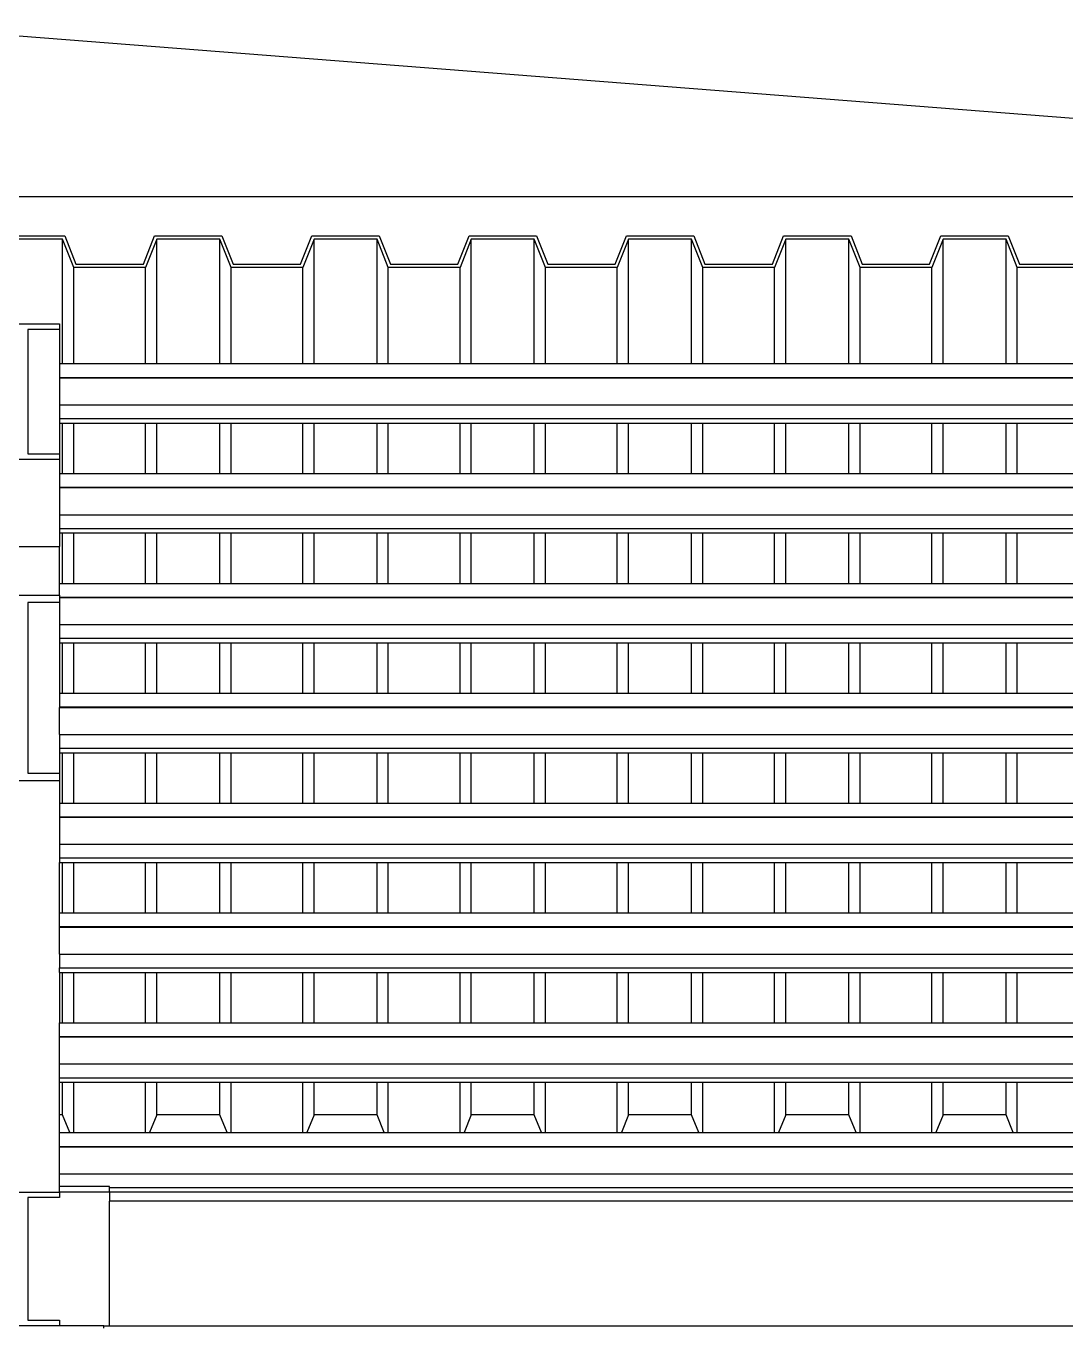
# Model space of a CAD drawing. Extents: x -35.6 to 35.6, y -12.2 to 13.4.
# Drawn here: x -18.735 to -16.867, y 10.831 to 13.167 of the extents above; entities that cross this region are included whole.
import ezdxf

# ---------------------------------------------------------------- set-up
doc = ezdxf.new("R2010")
doc.units = 0
doc.layers.get('0').update_dxf_attribs({"linetype": 'CONTINUOUS'})
doc.layers.add('SECTIONCUTEDGES', color=7, linetype='CONTINUOUS')

msp = doc.modelspace()

# ---------------------------------------------------------------- linework, layer by layer
for p, q in [((-15.0571, 12.8609), (-18.9796, 13.1669)), ((-18.6695, 12.5607), (-18.6695, 12.7841)), ((-18.5003, 12.5607), (-18.5003, 12.7841)), ((-18.3871, 12.5607), (-18.3871, 12.7841)), ((-18.2179, 12.5607), (-18.2179, 12.7841)), ((-18.1047, 12.5607), (-18.1047, 12.7841)), ((-17.9355, 12.5607), (-17.9355, 12.7841)), ((-17.8223, 12.5607), (-17.8223, 12.7841)), ((-17.6531, 12.5607), (-17.6531, 12.7841)), ((-17.5399, 12.5607), (-17.5399, 12.7841)), ((-17.3707, 12.5607), (-17.3707, 12.7841)), ((-17.2575, 12.5607), (-17.2575, 12.7841)), ((-17.0883, 12.5607), (-17.0883, 12.7841)), ((-16.975, 12.5607), (-16.975, 12.7841)), ((-18.6494, 12.5607), (-18.6494, 12.7334)), ((-18.5205, 12.5607), (-18.5205, 12.7334)), ((-18.3669, 12.5607), (-18.3669, 12.7334)), ((-18.2381, 12.5607), (-18.2381, 12.7334)), ((-18.0845, 12.5607), (-18.0845, 12.7334)), ((-17.9557, 12.5607), (-17.9557, 12.7334)), ((-17.8021, 12.5607), (-17.8021, 12.7334)), ((-17.6733, 12.5607), (-17.6733, 12.7334)), ((-17.5197, 12.5607), (-17.5197, 12.7334)), ((-17.3908, 12.5607), (-17.3908, 12.7334)), ((-17.2373, 12.5607), (-17.2373, 12.7334)), ((-17.1084, 12.5607), (-17.1084, 12.7334)), ((-16.9549, 12.5607), (-16.9549, 12.7334)), ((-18.6752, 12.6221), (-18.6752, 12.5607)), ((-18.6752, 12.5607), (-18.6695, 12.5607)), ((-18.6752, 12.5607), (-18.6752, 12.536)), ((-18.6695, 12.5607), (-18.6494, 12.5607)), ((-18.6494, 12.5607), (-18.5205, 12.5607)), ((-18.5205, 12.5607), (-18.5003, 12.5607)), ((-18.5003, 12.5607), (-18.3871, 12.5607)), ((-18.3871, 12.5607), (-18.3669, 12.5607)), ((-18.3669, 12.5607), (-18.2381, 12.5607)), ((-18.2381, 12.5607), (-18.2179, 12.5607)), ((-18.2179, 12.5607), (-18.1047, 12.5607)), ((-18.1047, 12.5607), (-18.0845, 12.5607)), ((-18.0845, 12.5607), (-17.9557, 12.5607)), ((-17.9557, 12.5607), (-17.9355, 12.5607)), ((-17.9355, 12.5607), (-17.8223, 12.5607)), ((-17.8223, 12.5607), (-17.8021, 12.5607)), ((-17.8021, 12.5607), (-17.6733, 12.5607)), ((-17.6733, 12.5607), (-17.6531, 12.5607)), ((-17.6531, 12.5607), (-17.5399, 12.5607)), ((-17.5399, 12.5607), (-17.5197, 12.5607)), ((-17.5197, 12.5607), (-17.3908, 12.5607)), ((-17.3908, 12.5607), (-17.3707, 12.5607)), ((-17.3707, 12.5607), (-17.2575, 12.5607)), ((-17.2575, 12.5607), (-17.2373, 12.5607)), ((-17.2373, 12.5607), (-17.1084, 12.5607)), ((-17.1084, 12.5607), (-17.0883, 12.5607)), ((-17.0883, 12.5607), (-16.975, 12.5607)), ((-16.975, 12.5607), (-16.9549, 12.5607)), ((-16.9549, 12.5607), (-16.826, 12.5607)), ((-18.6752, 12.536), (-15.0452, 12.536)), ((-18.6752, 12.536), (-18.6752, 12.5352)), ((-18.6752, 12.5352), (-15.0452, 12.5352)), ((-18.6752, 12.5352), (-18.6752, 12.4867)), ((-18.6752, 12.4867), (-15.0452, 12.4867)), ((-18.6752, 12.4867), (-18.6752, 12.4621)), ((-18.6752, 12.4621), (-15.0452, 12.4621)), ((-18.6752, 12.4621), (-18.6752, 12.4538)), ((-18.6752, 12.4538), (-18.6695, 12.4538)), ((-18.6752, 12.4538), (-18.6752, 12.3987)), ((-18.6695, 12.3634), (-18.6695, 12.4538)), ((-18.6695, 12.4538), (-18.6494, 12.4538)), ((-18.6494, 12.3634), (-18.6494, 12.4538)), ((-18.6494, 12.4538), (-18.5205, 12.4538)), ((-18.5205, 12.3634), (-18.5205, 12.4538)), ((-18.5205, 12.4538), (-18.5003, 12.4538)), ((-18.5003, 12.3634), (-18.5003, 12.4538)), ((-18.5003, 12.4538), (-18.3871, 12.4538)), ((-18.3871, 12.3634), (-18.3871, 12.4538)), ((-18.3871, 12.4538), (-18.3669, 12.4538)), ((-18.3669, 12.3634), (-18.3669, 12.4538)), ((-18.3669, 12.4538), (-18.2381, 12.4538)), ((-18.2381, 12.3634), (-18.2381, 12.4538)), ((-18.2381, 12.4538), (-18.2179, 12.4538)), ((-18.2179, 12.3634), (-18.2179, 12.4538)), ((-18.2179, 12.4538), (-18.1047, 12.4538)), ((-18.1047, 12.3634), (-18.1047, 12.4538)), ((-18.1047, 12.4538), (-18.0845, 12.4538)), ((-18.0845, 12.3634), (-18.0845, 12.4538)), ((-18.0845, 12.4538), (-17.9557, 12.4538)), ((-17.9557, 12.3634), (-17.9557, 12.4538)), ((-17.9557, 12.4538), (-17.9355, 12.4538)), ((-17.9355, 12.3634), (-17.9355, 12.4538)), ((-17.9355, 12.4538), (-17.8223, 12.4538)), ((-17.8223, 12.3634), (-17.8223, 12.4538)), ((-17.8223, 12.4538), (-17.8021, 12.4538)), ((-17.8021, 12.3634), (-17.8021, 12.4538)), ((-17.8021, 12.4538), (-17.6733, 12.4538)), ((-17.6733, 12.3634), (-17.6733, 12.4538)), ((-17.6733, 12.4538), (-17.6531, 12.4538)), ((-17.6531, 12.3634), (-17.6531, 12.4538)), ((-17.6531, 12.4538), (-17.5399, 12.4538)), ((-17.5399, 12.3634), (-17.5399, 12.4538)), ((-17.5399, 12.4538), (-17.5197, 12.4538)), ((-17.5197, 12.3634), (-17.5197, 12.4538)), ((-17.5197, 12.4538), (-17.3908, 12.4538)), ((-17.3908, 12.3634), (-17.3908, 12.4538)), ((-17.3908, 12.4538), (-17.3707, 12.4538)), ((-17.3707, 12.3634), (-17.3707, 12.4538)), ((-17.3707, 12.4538), (-17.2575, 12.4538)), ((-17.2575, 12.3634), (-17.2575, 12.4538)), ((-17.2575, 12.4538), (-17.2373, 12.4538)), ((-17.2373, 12.3634), (-17.2373, 12.4538)), ((-17.2373, 12.4538), (-17.1084, 12.4538)), ((-17.1084, 12.3634), (-17.1084, 12.4538)), ((-17.1084, 12.4538), (-17.0883, 12.4538)), ((-17.0883, 12.3634), (-17.0883, 12.4538)), ((-17.0883, 12.4538), (-16.975, 12.4538)), ((-16.975, 12.3634), (-16.975, 12.4538)), ((-16.975, 12.4538), (-16.9549, 12.4538)), ((-16.9549, 12.3634), (-16.9549, 12.4538)), ((-16.9549, 12.4538), (-16.826, 12.4538)), ((-18.6752, 12.3887), (-18.6752, 12.3634)), ((-18.6752, 12.3634), (-18.6695, 12.3634)), ((-18.6752, 12.3634), (-18.6752, 12.3388)), ((-18.6695, 12.3634), (-18.6494, 12.3634)), ((-18.6494, 12.3634), (-18.5205, 12.3634)), ((-18.5205, 12.3634), (-18.5003, 12.3634)), ((-18.5003, 12.3634), (-18.3871, 12.3634)), ((-18.3871, 12.3634), (-18.3669, 12.3634)), ((-18.3669, 12.3634), (-18.2381, 12.3634)), ((-18.2381, 12.3634), (-18.2179, 12.3634)), ((-18.2179, 12.3634), (-18.1047, 12.3634)), ((-18.1047, 12.3634), (-18.0845, 12.3634)), ((-18.0845, 12.3634), (-17.9557, 12.3634)), ((-17.9557, 12.3634), (-17.9355, 12.3634)), ((-17.9355, 12.3634), (-17.8223, 12.3634)), ((-17.8223, 12.3634), (-17.8021, 12.3634)), ((-17.8021, 12.3634), (-17.6733, 12.3634)), ((-17.6733, 12.3634), (-17.6531, 12.3634)), ((-17.6531, 12.3634), (-17.5399, 12.3634)), ((-17.5399, 12.3634), (-17.5197, 12.3634)), ((-17.5197, 12.3634), (-17.3908, 12.3634)), ((-17.3908, 12.3634), (-17.3707, 12.3634)), ((-17.3707, 12.3634), (-17.2575, 12.3634)), ((-17.2575, 12.3634), (-17.2373, 12.3634)), ((-17.2373, 12.3634), (-17.1084, 12.3634)), ((-17.1084, 12.3634), (-17.0883, 12.3634)), ((-17.0883, 12.3634), (-16.975, 12.3634)), ((-16.975, 12.3634), (-16.9549, 12.3634)), ((-16.9549, 12.3634), (-16.826, 12.3634)), ((-18.6752, 12.3388), (-15.0452, 12.3388)), ((-18.6752, 12.3388), (-18.6752, 12.3379)), ((-18.6752, 12.3379), (-15.0452, 12.3379)), ((-18.6752, 12.3379), (-18.6752, 12.2894)), ((-18.6752, 12.2894), (-15.0452, 12.2894)), ((-18.6752, 12.2894), (-18.6752, 12.2648)), ((-18.6752, 12.2648), (-15.0452, 12.2648)), ((-18.6752, 12.2648), (-18.6752, 12.2566)), ((-18.6752, 12.2566), (-18.6695, 12.2566)), ((-18.6752, 12.2566), (-18.6752, 12.2324)), ((-18.6695, 12.1661), (-18.6695, 12.2566)), ((-18.6695, 12.2566), (-18.6494, 12.2566)), ((-18.6494, 12.1661), (-18.6494, 12.2566)), ((-18.6494, 12.2566), (-18.5205, 12.2566)), ((-18.5205, 12.1661), (-18.5205, 12.2566)), ((-18.5205, 12.2566), (-18.5003, 12.2566)), ((-18.5003, 12.1661), (-18.5003, 12.2566)), ((-18.5003, 12.2566), (-18.3871, 12.2566)), ((-18.3871, 12.1661), (-18.3871, 12.2566)), ((-18.3871, 12.2566), (-18.3669, 12.2566)), ((-18.3669, 12.1661), (-18.3669, 12.2566)), ((-18.3669, 12.2566), (-18.2381, 12.2566)), ((-18.2381, 12.1661), (-18.2381, 12.2566)), ((-18.2381, 12.2566), (-18.2179, 12.2566)), ((-18.2179, 12.1661), (-18.2179, 12.2566)), ((-18.2179, 12.2566), (-18.1047, 12.2566)), ((-18.1047, 12.1661), (-18.1047, 12.2566)), ((-18.1047, 12.2566), (-18.0845, 12.2566)), ((-18.0845, 12.1661), (-18.0845, 12.2566)), ((-18.0845, 12.2566), (-17.9557, 12.2566)), ((-17.9557, 12.1661), (-17.9557, 12.2566)), ((-17.9557, 12.2566), (-17.9355, 12.2566)), ((-17.9355, 12.1661), (-17.9355, 12.2566)), ((-17.9355, 12.2566), (-17.8223, 12.2566)), ((-17.8223, 12.1661), (-17.8223, 12.2566)), ((-17.8223, 12.2566), (-17.8021, 12.2566)), ((-17.8021, 12.1661), (-17.8021, 12.2566)), ((-17.8021, 12.2566), (-17.6733, 12.2566)), ((-17.6733, 12.1661), (-17.6733, 12.2566)), ((-17.6733, 12.2566), (-17.6531, 12.2566)), ((-17.6531, 12.1661), (-17.6531, 12.2566)), ((-17.6531, 12.2566), (-17.5399, 12.2566)), ((-17.5399, 12.1661), (-17.5399, 12.2566)), ((-17.5399, 12.2566), (-17.5197, 12.2566)), ((-17.5197, 12.1661), (-17.5197, 12.2566)), ((-17.5197, 12.2566), (-17.3908, 12.2566)), ((-17.3908, 12.1661), (-17.3908, 12.2566)), ((-17.3908, 12.2566), (-17.3707, 12.2566)), ((-17.3707, 12.1661), (-17.3707, 12.2566)), ((-17.3707, 12.2566), (-17.2575, 12.2566)), ((-17.2575, 12.1661), (-17.2575, 12.2566)), ((-17.2575, 12.2566), (-17.2373, 12.2566)), ((-17.2373, 12.1661), (-17.2373, 12.2566)), ((-17.2373, 12.2566), (-17.1084, 12.2566)), ((-17.1084, 12.1661), (-17.1084, 12.2566)), ((-17.1084, 12.2566), (-17.0883, 12.2566)), ((-17.0883, 12.1661), (-17.0883, 12.2566)), ((-17.0883, 12.2566), (-16.975, 12.2566)), ((-16.975, 12.1661), (-16.975, 12.2566)), ((-16.975, 12.2566), (-16.9549, 12.2566)), ((-16.9549, 12.1661), (-16.9549, 12.2566)), ((-16.9549, 12.2566), (-16.826, 12.2566)), ((-18.7952, 12.2324), (-18.6752, 12.2324)), ((-18.6752, 12.1661), (-18.6752, 12.2324)), ((-18.6752, 12.1661), (-18.6695, 12.1661)), ((-18.6752, 12.145), (-18.6752, 12.1661)), ((-18.6695, 12.1661), (-18.6494, 12.1661)), ((-18.6494, 12.1661), (-18.5205, 12.1661)), ((-18.5205, 12.1661), (-18.5003, 12.1661)), ((-18.5003, 12.1661), (-18.3871, 12.1661)), ((-18.3871, 12.1661), (-18.3669, 12.1661)), ((-18.3669, 12.1661), (-18.2381, 12.1661)), ((-18.2381, 12.1661), (-18.2179, 12.1661)), ((-18.2179, 12.1661), (-18.1047, 12.1661)), ((-18.1047, 12.1661), (-18.0845, 12.1661)), ((-18.0845, 12.1661), (-17.9557, 12.1661)), ((-17.9557, 12.1661), (-17.9355, 12.1661)), ((-17.9355, 12.1661), (-17.8223, 12.1661)), ((-17.8223, 12.1661), (-17.8021, 12.1661)), ((-17.8021, 12.1661), (-17.6733, 12.1661)), ((-17.6733, 12.1661), (-17.6531, 12.1661)), ((-17.6531, 12.1661), (-17.5399, 12.1661)), ((-17.5399, 12.1661), (-17.5197, 12.1661)), ((-17.5197, 12.1661), (-17.3908, 12.1661)), ((-17.3908, 12.1661), (-17.3707, 12.1661)), ((-17.3707, 12.1661), (-17.2575, 12.1661)), ((-17.2575, 12.1661), (-17.2373, 12.1661)), ((-17.2373, 12.1661), (-17.1084, 12.1661)), ((-17.1084, 12.1661), (-17.0883, 12.1661)), ((-17.0883, 12.1661), (-16.975, 12.1661)), ((-16.975, 12.1661), (-16.9549, 12.1661)), ((-16.9549, 12.1661), (-16.826, 12.1661)), ((-18.6752, 12.1415), (-15.0452, 12.1415)), ((-18.6752, 12.1407), (-15.0452, 12.1407)), ((-18.6752, 12.1314), (-18.6752, 12.0922)), ((-18.6752, 12.0922), (-15.0452, 12.0922)), ((-18.6752, 12.0922), (-18.6752, 12.0675)), ((-18.6752, 12.0675), (-15.0452, 12.0675)), ((-18.6752, 12.0675), (-18.6752, 12.0593)), ((-18.6752, 12.0593), (-18.6695, 12.0593)), ((-18.6752, 12.0593), (-18.6752, 11.9689)), ((-18.6695, 11.9689), (-18.6695, 12.0593)), ((-18.6695, 12.0593), (-18.6494, 12.0593)), ((-18.6494, 11.9689), (-18.6494, 12.0593)), ((-18.6494, 12.0593), (-18.5205, 12.0593)), ((-18.5205, 11.9689), (-18.5205, 12.0593)), ((-18.5205, 12.0593), (-18.5003, 12.0593)), ((-18.5003, 11.9689), (-18.5003, 12.0593)), ((-18.5003, 12.0593), (-18.3871, 12.0593)), ((-18.3871, 11.9689), (-18.3871, 12.0593)), ((-18.3871, 12.0593), (-18.3669, 12.0593)), ((-18.3669, 11.9689), (-18.3669, 12.0593)), ((-18.3669, 12.0593), (-18.2381, 12.0593)), ((-18.2381, 11.9689), (-18.2381, 12.0593)), ((-18.2381, 12.0593), (-18.2179, 12.0593)), ((-18.2179, 11.9689), (-18.2179, 12.0593)), ((-18.2179, 12.0593), (-18.1047, 12.0593)), ((-18.1047, 11.9689), (-18.1047, 12.0593)), ((-18.1047, 12.0593), (-18.0845, 12.0593)), ((-18.0845, 11.9689), (-18.0845, 12.0593)), ((-18.0845, 12.0593), (-17.9557, 12.0593)), ((-17.9557, 11.9689), (-17.9557, 12.0593)), ((-17.9557, 12.0593), (-17.9355, 12.0593)), ((-17.9355, 11.9689), (-17.9355, 12.0593)), ((-17.9355, 12.0593), (-17.8223, 12.0593)), ((-17.8223, 11.9689), (-17.8223, 12.0593)), ((-17.8223, 12.0593), (-17.8021, 12.0593)), ((-17.8021, 11.9689), (-17.8021, 12.0593)), ((-17.8021, 12.0593), (-17.6733, 12.0593)), ((-17.6733, 11.9689), (-17.6733, 12.0593)), ((-17.6733, 12.0593), (-17.6531, 12.0593)), ((-17.6531, 11.9689), (-17.6531, 12.0593)), ((-17.6531, 12.0593), (-17.5399, 12.0593)), ((-17.5399, 11.9689), (-17.5399, 12.0593)), ((-17.5399, 12.0593), (-17.5197, 12.0593)), ((-17.5197, 11.9689), (-17.5197, 12.0593)), ((-17.5197, 12.0593), (-17.3908, 12.0593)), ((-17.3908, 11.9689), (-17.3908, 12.0593)), ((-17.3908, 12.0593), (-17.3707, 12.0593)), ((-17.3707, 11.9689), (-17.3707, 12.0593)), ((-17.3707, 12.0593), (-17.2575, 12.0593)), ((-17.2575, 11.9689), (-17.2575, 12.0593)), ((-17.2575, 12.0593), (-17.2373, 12.0593)), ((-17.2373, 11.9689), (-17.2373, 12.0593)), ((-17.2373, 12.0593), (-17.1084, 12.0593)), ((-17.1084, 11.9689), (-17.1084, 12.0593)), ((-17.1084, 12.0593), (-17.0883, 12.0593)), ((-17.0883, 11.9689), (-17.0883, 12.0593)), ((-17.0883, 12.0593), (-16.975, 12.0593)), ((-16.975, 11.9689), (-16.975, 12.0593)), ((-16.975, 12.0593), (-16.9549, 12.0593)), ((-16.9549, 11.9689), (-16.9549, 12.0593)), ((-16.9549, 12.0593), (-16.826, 12.0593)), ((-18.6752, 11.9689), (-18.6695, 11.9689)), ((-18.6752, 11.9689), (-18.6752, 11.9442)), ((-18.6695, 11.9689), (-18.6494, 11.9689)), ((-18.6494, 11.9689), (-18.5205, 11.9689)), ((-18.5205, 11.9689), (-18.5003, 11.9689)), ((-18.5003, 11.9689), (-18.3871, 11.9689)), ((-18.3871, 11.9689), (-18.3669, 11.9689)), ((-18.3669, 11.9689), (-18.2381, 11.9689)), ((-18.2381, 11.9689), (-18.2179, 11.9689)), ((-18.2179, 11.9689), (-18.1047, 11.9689)), ((-18.1047, 11.9689), (-18.0845, 11.9689)), ((-18.0845, 11.9689), (-17.9557, 11.9689)), ((-17.9557, 11.9689), (-17.9355, 11.9689)), ((-17.9355, 11.9689), (-17.8223, 11.9689)), ((-17.8223, 11.9689), (-17.8021, 11.9689)), ((-17.8021, 11.9689), (-17.6733, 11.9689)), ((-17.6733, 11.9689), (-17.6531, 11.9689)), ((-17.6531, 11.9689), (-17.5399, 11.9689)), ((-17.5399, 11.9689), (-17.5197, 11.9689)), ((-17.5197, 11.9689), (-17.3908, 11.9689)), ((-17.3908, 11.9689), (-17.3707, 11.9689)), ((-17.3707, 11.9689), (-17.2575, 11.9689)), ((-17.2575, 11.9689), (-17.2373, 11.9689)), ((-17.2373, 11.9689), (-17.1084, 11.9689)), ((-17.1084, 11.9689), (-17.0883, 11.9689)), ((-17.0883, 11.9689), (-16.975, 11.9689)), ((-16.975, 11.9689), (-16.9549, 11.9689)), ((-16.9549, 11.9689), (-16.826, 11.9689)), ((-18.6752, 11.9442), (-15.0452, 11.9442)), ((-18.6752, 11.9442), (-18.6752, 11.9434)), ((-18.6752, 11.9434), (-15.0452, 11.9434)), ((-18.6752, 11.8949), (-18.6752, 11.9434)), ((-18.6752, 11.8949), (-15.0452, 11.8949)), ((-18.6752, 11.8949), (-18.6752, 11.8702)), ((-18.6752, 11.8702), (-15.0452, 11.8702)), ((-18.6752, 11.8702), (-18.6752, 11.862)), ((-18.6752, 11.862), (-18.6752, 11.8251)), ((-18.6752, 11.862), (-18.6695, 11.862)), ((-18.6695, 11.7716), (-18.6695, 11.862)), ((-18.6695, 11.862), (-18.6494, 11.862)), ((-18.6494, 11.7716), (-18.6494, 11.862)), ((-18.6494, 11.862), (-18.5205, 11.862)), ((-18.5205, 11.7716), (-18.5205, 11.862)), ((-18.5205, 11.862), (-18.5003, 11.862)), ((-18.5003, 11.7716), (-18.5003, 11.862)), ((-18.5003, 11.862), (-18.3871, 11.862)), ((-18.3871, 11.7716), (-18.3871, 11.862)), ((-18.3871, 11.862), (-18.3669, 11.862)), ((-18.3669, 11.7716), (-18.3669, 11.862)), ((-18.3669, 11.862), (-18.2381, 11.862)), ((-18.2381, 11.7716), (-18.2381, 11.862)), ((-18.2381, 11.862), (-18.2179, 11.862)), ((-18.2179, 11.7716), (-18.2179, 11.862)), ((-18.2179, 11.862), (-18.1047, 11.862)), ((-18.1047, 11.7716), (-18.1047, 11.862)), ((-18.1047, 11.862), (-18.0845, 11.862)), ((-18.0845, 11.7716), (-18.0845, 11.862)), ((-18.0845, 11.862), (-17.9557, 11.862)), ((-17.9557, 11.7716), (-17.9557, 11.862)), ((-17.9557, 11.862), (-17.9355, 11.862)), ((-17.9355, 11.7716), (-17.9355, 11.862)), ((-17.9355, 11.862), (-17.8223, 11.862)), ((-17.8223, 11.7716), (-17.8223, 11.862)), ((-17.8223, 11.862), (-17.8021, 11.862)), ((-17.8021, 11.7716), (-17.8021, 11.862)), ((-17.8021, 11.862), (-17.6733, 11.862)), ((-17.6733, 11.7716), (-17.6733, 11.862)), ((-17.6733, 11.862), (-17.6531, 11.862)), ((-17.6531, 11.7716), (-17.6531, 11.862)), ((-17.6531, 11.862), (-17.5399, 11.862)), ((-17.5399, 11.7716), (-17.5399, 11.862)), ((-17.5399, 11.862), (-17.5197, 11.862)), ((-17.5197, 11.7716), (-17.5197, 11.862)), ((-17.5197, 11.862), (-17.3908, 11.862)), ((-17.3908, 11.7716), (-17.3908, 11.862)), ((-17.3908, 11.862), (-17.3707, 11.862)), ((-17.3707, 11.7716), (-17.3707, 11.862)), ((-17.3707, 11.862), (-17.2575, 11.862)), ((-17.2575, 11.7716), (-17.2575, 11.862)), ((-17.2575, 11.862), (-17.2373, 11.862)), ((-17.2373, 11.7716), (-17.2373, 11.862)), ((-17.2373, 11.862), (-17.1084, 11.862)), ((-17.1084, 11.7716), (-17.1084, 11.862)), ((-17.1084, 11.862), (-17.0883, 11.862)), ((-17.0883, 11.7716), (-17.0883, 11.862)), ((-17.0883, 11.862), (-16.975, 11.862)), ((-16.975, 11.7716), (-16.975, 11.862)), ((-16.975, 11.862), (-16.9549, 11.862)), ((-16.9549, 11.7716), (-16.9549, 11.862)), ((-16.9549, 11.862), (-16.826, 11.862)), ((-18.6752, 11.8115), (-18.6752, 11.7716)), ((-18.6752, 11.7716), (-18.6695, 11.7716)), ((-18.6752, 11.7716), (-18.6752, 11.7469)), ((-18.6695, 11.7716), (-18.6494, 11.7716)), ((-18.6494, 11.7716), (-18.5205, 11.7716)), ((-18.5205, 11.7716), (-18.5003, 11.7716)), ((-18.5003, 11.7716), (-18.3871, 11.7716)), ((-18.3871, 11.7716), (-18.3669, 11.7716)), ((-18.3669, 11.7716), (-18.2381, 11.7716)), ((-18.2381, 11.7716), (-18.2179, 11.7716)), ((-18.2179, 11.7716), (-18.1047, 11.7716)), ((-18.1047, 11.7716), (-18.0845, 11.7716)), ((-18.0845, 11.7716), (-17.9557, 11.7716)), ((-17.9557, 11.7716), (-17.9355, 11.7716)), ((-17.9355, 11.7716), (-17.8223, 11.7716)), ((-17.8223, 11.7716), (-17.8021, 11.7716)), ((-17.8021, 11.7716), (-17.6733, 11.7716)), ((-17.6733, 11.7716), (-17.6531, 11.7716)), ((-17.6531, 11.7716), (-17.5399, 11.7716)), ((-17.5399, 11.7716), (-17.5197, 11.7716)), ((-17.5197, 11.7716), (-17.3908, 11.7716)), ((-17.3908, 11.7716), (-17.3707, 11.7716)), ((-17.3707, 11.7716), (-17.2575, 11.7716)), ((-17.2575, 11.7716), (-17.2373, 11.7716)), ((-17.2373, 11.7716), (-17.1084, 11.7716)), ((-17.1084, 11.7716), (-17.0883, 11.7716)), ((-17.0883, 11.7716), (-16.975, 11.7716)), ((-16.975, 11.7716), (-16.9549, 11.7716)), ((-16.9549, 11.7716), (-16.826, 11.7716)), ((-18.6752, 11.7469), (-15.0452, 11.7469)), ((-18.6752, 11.7469), (-18.6752, 11.7461)), ((-18.6752, 11.7461), (-15.0452, 11.7461)), ((-18.6752, 11.7461), (-18.6752, 11.6976)), ((-18.6752, 11.6976), (-15.0452, 11.6976)), ((-18.6752, 11.6976), (-18.6752, 11.6729)), ((-18.6752, 11.6729), (-15.0452, 11.6729)), ((-18.6752, 11.6729), (-18.6752, 11.6647)), ((-18.6752, 11.6647), (-18.6695, 11.6647)), ((-18.6752, 11.5743), (-18.6752, 11.6647)), ((-18.6695, 11.5743), (-18.6695, 11.6647)), ((-18.6695, 11.6647), (-18.6494, 11.6647)), ((-18.6494, 11.5743), (-18.6494, 11.6647)), ((-18.6494, 11.6647), (-18.5205, 11.6647)), ((-18.5205, 11.5743), (-18.5205, 11.6647)), ((-18.5205, 11.6647), (-18.5003, 11.6647)), ((-18.5003, 11.5743), (-18.5003, 11.6647)), ((-18.5003, 11.6647), (-18.3871, 11.6647)), ((-18.3871, 11.5743), (-18.3871, 11.6647)), ((-18.3871, 11.6647), (-18.3669, 11.6647)), ((-18.3669, 11.5743), (-18.3669, 11.6647)), ((-18.3669, 11.6647), (-18.2381, 11.6647)), ((-18.2381, 11.5743), (-18.2381, 11.6647)), ((-18.2381, 11.6647), (-18.2179, 11.6647)), ((-18.2179, 11.5743), (-18.2179, 11.6647)), ((-18.2179, 11.6647), (-18.1047, 11.6647)), ((-18.1047, 11.5743), (-18.1047, 11.6647)), ((-18.1047, 11.6647), (-18.0845, 11.6647)), ((-18.0845, 11.5743), (-18.0845, 11.6647)), ((-18.0845, 11.6647), (-17.9557, 11.6647)), ((-17.9557, 11.5743), (-17.9557, 11.6647)), ((-17.9557, 11.6647), (-17.9355, 11.6647)), ((-17.9355, 11.5743), (-17.9355, 11.6647)), ((-17.9355, 11.6647), (-17.8223, 11.6647)), ((-17.8223, 11.5743), (-17.8223, 11.6647)), ((-17.8223, 11.6647), (-17.8021, 11.6647)), ((-17.8021, 11.5743), (-17.8021, 11.6647)), ((-17.8021, 11.6647), (-17.6733, 11.6647)), ((-17.6733, 11.5743), (-17.6733, 11.6647)), ((-17.6733, 11.6647), (-17.6531, 11.6647)), ((-17.6531, 11.5743), (-17.6531, 11.6647)), ((-17.6531, 11.6647), (-17.5399, 11.6647)), ((-17.5399, 11.5743), (-17.5399, 11.6647)), ((-17.5399, 11.6647), (-17.5197, 11.6647)), ((-17.5197, 11.5743), (-17.5197, 11.6647)), ((-17.5197, 11.6647), (-17.3908, 11.6647)), ((-17.3908, 11.5743), (-17.3908, 11.6647)), ((-17.3908, 11.6647), (-17.3707, 11.6647)), ((-17.3707, 11.5743), (-17.3707, 11.6647)), ((-17.3707, 11.6647), (-17.2575, 11.6647)), ((-17.2575, 11.5743), (-17.2575, 11.6647)), ((-17.2575, 11.6647), (-17.2373, 11.6647)), ((-17.2373, 11.5743), (-17.2373, 11.6647)), ((-17.2373, 11.6647), (-17.1084, 11.6647)), ((-17.1084, 11.5743), (-17.1084, 11.6647)), ((-17.1084, 11.6647), (-17.0883, 11.6647)), ((-17.0883, 11.5743), (-17.0883, 11.6647)), ((-17.0883, 11.6647), (-16.975, 11.6647)), ((-16.975, 11.5743), (-16.975, 11.6647)), ((-16.975, 11.6647), (-16.9549, 11.6647)), ((-16.9549, 11.5743), (-16.9549, 11.6647)), ((-16.9549, 11.6647), (-16.826, 11.6647)), ((-18.6752, 11.5743), (-18.6695, 11.5743)), ((-18.6752, 11.5496), (-18.6752, 11.5743)), ((-18.6695, 11.5743), (-18.6494, 11.5743)), ((-18.6494, 11.5743), (-18.5205, 11.5743)), ((-18.5205, 11.5743), (-18.5003, 11.5743)), ((-18.5003, 11.5743), (-18.3871, 11.5743)), ((-18.3871, 11.5743), (-18.3669, 11.5743)), ((-18.3669, 11.5743), (-18.2381, 11.5743)), ((-18.2381, 11.5743), (-18.2179, 11.5743)), ((-18.2179, 11.5743), (-18.1047, 11.5743)), ((-18.1047, 11.5743), (-18.0845, 11.5743)), ((-18.0845, 11.5743), (-17.9557, 11.5743)), ((-17.9557, 11.5743), (-17.9355, 11.5743)), ((-17.9355, 11.5743), (-17.8223, 11.5743)), ((-17.8223, 11.5743), (-17.8021, 11.5743)), ((-17.8021, 11.5743), (-17.6733, 11.5743)), ((-17.6733, 11.5743), (-17.6531, 11.5743)), ((-17.6531, 11.5743), (-17.5399, 11.5743)), ((-17.5399, 11.5743), (-17.5197, 11.5743)), ((-17.5197, 11.5743), (-17.3908, 11.5743)), ((-17.3908, 11.5743), (-17.3707, 11.5743)), ((-17.3707, 11.5743), (-17.2575, 11.5743)), ((-17.2575, 11.5743), (-17.2373, 11.5743)), ((-17.2373, 11.5743), (-17.1084, 11.5743)), ((-17.1084, 11.5743), (-17.0883, 11.5743)), ((-17.0883, 11.5743), (-16.975, 11.5743)), ((-16.975, 11.5743), (-16.9549, 11.5743)), ((-16.9549, 11.5743), (-16.826, 11.5743)), ((-18.6752, 11.5496), (-15.0452, 11.5496)), ((-18.6752, 11.5488), (-18.6752, 11.5496)), ((-18.6752, 11.5488), (-15.0452, 11.5488)), ((-18.6752, 11.5003), (-18.6752, 11.5488)), ((-18.6752, 11.5003), (-15.0452, 11.5003)), ((-18.6752, 11.5003), (-18.6752, 11.4757)), ((-18.6752, 11.4757), (-15.0452, 11.4757)), ((-18.6752, 11.4674), (-18.6752, 11.4757)), ((-18.6752, 11.4674), (-18.6695, 11.4674)), ((-18.6752, 11.4674), (-18.6752, 11.377)), ((-18.6695, 11.377), (-18.6695, 11.4674)), ((-18.6695, 11.4674), (-18.6494, 11.4674)), ((-18.6494, 11.377), (-18.6494, 11.4674)), ((-18.6494, 11.4674), (-18.5205, 11.4674)), ((-18.5205, 11.377), (-18.5205, 11.4674)), ((-18.5205, 11.4674), (-18.5003, 11.4674)), ((-18.5003, 11.377), (-18.5003, 11.4674)), ((-18.5003, 11.4674), (-18.3871, 11.4674)), ((-18.3871, 11.377), (-18.3871, 11.4674)), ((-18.3871, 11.4674), (-18.3669, 11.4674)), ((-18.3669, 11.377), (-18.3669, 11.4674)), ((-18.3669, 11.4674), (-18.2381, 11.4674)), ((-18.2381, 11.377), (-18.2381, 11.4674)), ((-18.2381, 11.4674), (-18.2179, 11.4674)), ((-18.2179, 11.377), (-18.2179, 11.4674)), ((-18.2179, 11.4674), (-18.1047, 11.4674)), ((-18.1047, 11.377), (-18.1047, 11.4674)), ((-18.1047, 11.4674), (-18.0845, 11.4674)), ((-18.0845, 11.377), (-18.0845, 11.4674)), ((-18.0845, 11.4674), (-17.9557, 11.4674)), ((-17.9557, 11.377), (-17.9557, 11.4674)), ((-17.9557, 11.4674), (-17.9355, 11.4674)), ((-17.9355, 11.377), (-17.9355, 11.4674)), ((-17.9355, 11.4674), (-17.8223, 11.4674)), ((-17.8223, 11.377), (-17.8223, 11.4674)), ((-17.8223, 11.4674), (-17.8021, 11.4674)), ((-17.8021, 11.377), (-17.8021, 11.4674)), ((-17.8021, 11.4674), (-17.6733, 11.4674)), ((-17.6733, 11.377), (-17.6733, 11.4674)), ((-17.6733, 11.4674), (-17.6531, 11.4674)), ((-17.6531, 11.377), (-17.6531, 11.4674)), ((-17.6531, 11.4674), (-17.5399, 11.4674)), ((-17.5399, 11.377), (-17.5399, 11.4674)), ((-17.5399, 11.4674), (-17.5197, 11.4674)), ((-17.5197, 11.377), (-17.5197, 11.4674)), ((-17.5197, 11.4674), (-17.3908, 11.4674)), ((-17.3908, 11.377), (-17.3908, 11.4674)), ((-17.3908, 11.4674), (-17.3707, 11.4674)), ((-17.3707, 11.377), (-17.3707, 11.4674)), ((-17.3707, 11.4674), (-17.2575, 11.4674)), ((-17.2575, 11.377), (-17.2575, 11.4674)), ((-17.2575, 11.4674), (-17.2373, 11.4674)), ((-17.2373, 11.377), (-17.2373, 11.4674)), ((-17.2373, 11.4674), (-17.1084, 11.4674)), ((-17.1084, 11.377), (-17.1084, 11.4674)), ((-17.1084, 11.4674), (-17.0883, 11.4674)), ((-17.0883, 11.377), (-17.0883, 11.4674)), ((-17.0883, 11.4674), (-16.975, 11.4674)), ((-16.975, 11.377), (-16.975, 11.4674)), ((-16.975, 11.4674), (-16.9549, 11.4674)), ((-16.9549, 11.377), (-16.9549, 11.4674)), ((-16.9549, 11.4674), (-16.826, 11.4674)), ((-18.6752, 11.377), (-18.6695, 11.377)), ((-18.6752, 11.3524), (-18.6752, 11.377)), ((-18.6695, 11.377), (-18.6494, 11.377)), ((-18.6494, 11.377), (-18.5205, 11.377)), ((-18.5205, 11.377), (-18.5003, 11.377)), ((-18.5003, 11.377), (-18.3871, 11.377)), ((-18.3871, 11.377), (-18.3669, 11.377)), ((-18.3669, 11.377), (-18.2381, 11.377)), ((-18.2381, 11.377), (-18.2179, 11.377)), ((-18.2179, 11.377), (-18.1047, 11.377)), ((-18.1047, 11.377), (-18.0845, 11.377)), ((-18.0845, 11.377), (-17.9557, 11.377)), ((-17.9557, 11.377), (-17.9355, 11.377)), ((-17.9355, 11.377), (-17.8223, 11.377)), ((-17.8223, 11.377), (-17.8021, 11.377)), ((-17.8021, 11.377), (-17.6733, 11.377)), ((-17.6733, 11.377), (-17.6531, 11.377)), ((-17.6531, 11.377), (-17.5399, 11.377)), ((-17.5399, 11.377), (-17.5197, 11.377)), ((-17.5197, 11.377), (-17.3908, 11.377)), ((-17.3908, 11.377), (-17.3707, 11.377)), ((-17.3707, 11.377), (-17.2575, 11.377)), ((-17.2575, 11.377), (-17.2373, 11.377)), ((-17.2373, 11.377), (-17.1084, 11.377)), ((-17.1084, 11.377), (-17.0883, 11.377)), ((-17.0883, 11.377), (-16.975, 11.377)), ((-16.975, 11.377), (-16.9549, 11.377)), ((-16.9549, 11.377), (-16.826, 11.377)), ((-18.6752, 11.3524), (-15.0452, 11.3524)), ((-18.6752, 11.3515), (-18.6752, 11.3524)), ((-18.6752, 11.3515), (-15.0452, 11.3515)), ((-18.6752, 11.303), (-18.6752, 11.3515)), ((-18.6752, 11.303), (-15.0452, 11.303)), ((-18.6752, 11.2784), (-18.6752, 11.303)), ((-18.6752, 11.2784), (-15.0452, 11.2784)), ((-18.6752, 11.2702), (-18.6752, 11.2784)), ((-18.6752, 11.2702), (-18.6695, 11.2702)), ((-18.6752, 11.2114), (-18.6752, 11.2702)), ((-18.6695, 11.2114), (-18.6695, 11.2702)), ((-18.6695, 11.2702), (-18.6494, 11.2702)), ((-18.6494, 11.1797), (-18.6494, 11.2702)), ((-18.6494, 11.2702), (-18.5205, 11.2702)), ((-18.5205, 11.1797), (-18.5205, 11.2702)), ((-18.5205, 11.2702), (-18.5003, 11.2702)), ((-18.5003, 11.2114), (-18.5003, 11.2702)), ((-18.5003, 11.2702), (-18.3871, 11.2702)), ((-18.3871, 11.2114), (-18.3871, 11.2702)), ((-18.3871, 11.2702), (-18.3669, 11.2702)), ((-18.3669, 11.1797), (-18.3669, 11.2702)), ((-18.3669, 11.2702), (-18.2381, 11.2702)), ((-18.2381, 11.1797), (-18.2381, 11.2702)), ((-18.2381, 11.2702), (-18.2179, 11.2702)), ((-18.2179, 11.2114), (-18.2179, 11.2702)), ((-18.2179, 11.2702), (-18.1047, 11.2702)), ((-18.1047, 11.2114), (-18.1047, 11.2702)), ((-18.1047, 11.2702), (-18.0845, 11.2702)), ((-18.0845, 11.1797), (-18.0845, 11.2702)), ((-18.0845, 11.2702), (-17.9557, 11.2702)), ((-17.9557, 11.1797), (-17.9557, 11.2702)), ((-17.9557, 11.2702), (-17.9355, 11.2702)), ((-17.9355, 11.2114), (-17.9355, 11.2702)), ((-17.9355, 11.2702), (-17.8223, 11.2702)), ((-17.8223, 11.2114), (-17.8223, 11.2702)), ((-17.8223, 11.2702), (-17.8021, 11.2702)), ((-17.8021, 11.1797), (-17.8021, 11.2702)), ((-17.8021, 11.2702), (-17.6733, 11.2702)), ((-17.6733, 11.1797), (-17.6733, 11.2702)), ((-17.6733, 11.2702), (-17.6531, 11.2702)), ((-17.6531, 11.2114), (-17.6531, 11.2702)), ((-17.6531, 11.2702), (-17.5399, 11.2702)), ((-17.5399, 11.2114), (-17.5399, 11.2702)), ((-17.5399, 11.2702), (-17.5197, 11.2702)), ((-17.5197, 11.1797), (-17.5197, 11.2702)), ((-17.5197, 11.2702), (-17.3908, 11.2702)), ((-17.3908, 11.1797), (-17.3908, 11.2702)), ((-17.3908, 11.2702), (-17.3707, 11.2702)), ((-17.3707, 11.2114), (-17.3707, 11.2702)), ((-17.3707, 11.2702), (-17.2575, 11.2702)), ((-17.2575, 11.2114), (-17.2575, 11.2702)), ((-17.2575, 11.2702), (-17.2373, 11.2702)), ((-17.2373, 11.1797), (-17.2373, 11.2702)), ((-17.2373, 11.2702), (-17.1084, 11.2702)), ((-17.1084, 11.1797), (-17.1084, 11.2702)), ((-17.1084, 11.2702), (-17.0883, 11.2702)), ((-17.0883, 11.2114), (-17.0883, 11.2702)), ((-17.0883, 11.2702), (-16.975, 11.2702)), ((-16.975, 11.2114), (-16.975, 11.2702)), ((-16.975, 11.2702), (-16.9549, 11.2702)), ((-16.9549, 11.1797), (-16.9549, 11.2702)), ((-16.9549, 11.2702), (-16.826, 11.2702)), ((-18.6695, 11.2114), (-18.6752, 11.2114)), ((-18.6752, 11.1797), (-18.6752, 11.2114)), ((-18.6566, 11.1797), (-18.6695, 11.2114)), ((-18.5003, 11.2114), (-18.5133, 11.1797)), ((-18.3871, 11.2114), (-18.5003, 11.2114)), ((-18.3742, 11.1797), (-18.3871, 11.2114)), ((-18.2179, 11.2114), (-18.2309, 11.1797)), ((-18.1047, 11.2114), (-18.2179, 11.2114)), ((-18.0918, 11.1797), (-18.1047, 11.2114)), ((-17.9355, 11.2114), (-17.9484, 11.1797)), ((-17.8223, 11.2114), (-17.9355, 11.2114)), ((-17.8093, 11.1797), (-17.8223, 11.2114)), ((-17.6531, 11.2114), (-17.666, 11.1797)), ((-17.5399, 11.2114), (-17.6531, 11.2114)), ((-17.5269, 11.1797), (-17.5399, 11.2114)), ((-17.3707, 11.2114), (-17.3836, 11.1797)), ((-17.2575, 11.2114), (-17.3707, 11.2114)), ((-17.2445, 11.1797), (-17.2575, 11.2114)), ((-17.0883, 11.2114), (-17.1012, 11.1797)), ((-16.975, 11.2114), (-17.0883, 11.2114)), ((-16.9621, 11.1797), (-16.975, 11.2114)), ((-18.6752, 11.1551), (-18.6752, 11.1797)), ((-18.6752, 11.1797), (-18.6566, 11.1797)), ((-18.6566, 11.1797), (-18.6494, 11.1797)), ((-18.6494, 11.1797), (-18.5205, 11.1797)), ((-18.5205, 11.1797), (-18.5133, 11.1797)), ((-18.5133, 11.1797), (-18.3742, 11.1797)), ((-18.3742, 11.1797), (-18.3669, 11.1797)), ((-18.3669, 11.1797), (-18.2381, 11.1797)), ((-18.2381, 11.1797), (-18.2309, 11.1797)), ((-18.2309, 11.1797), (-18.0918, 11.1797)), ((-18.0918, 11.1797), (-18.0845, 11.1797)), ((-18.0845, 11.1797), (-17.9557, 11.1797)), ((-17.9557, 11.1797), (-17.9484, 11.1797)), ((-17.9484, 11.1797), (-17.8093, 11.1797)), ((-17.8093, 11.1797), (-17.8021, 11.1797)), ((-17.8021, 11.1797), (-17.6733, 11.1797)), ((-17.6733, 11.1797), (-17.666, 11.1797)), ((-17.666, 11.1797), (-17.5269, 11.1797)), ((-17.5269, 11.1797), (-17.5197, 11.1797)), ((-17.5197, 11.1797), (-17.3908, 11.1797)), ((-17.3908, 11.1797), (-17.3836, 11.1797)), ((-17.3836, 11.1797), (-17.2445, 11.1797)), ((-17.2445, 11.1797), (-17.2373, 11.1797)), ((-17.2373, 11.1797), (-17.1084, 11.1797)), ((-17.1084, 11.1797), (-17.1012, 11.1797)), ((-17.1012, 11.1797), (-16.9621, 11.1797)), ((-16.9621, 11.1797), (-16.9549, 11.1797)), ((-16.9549, 11.1797), (-16.826, 11.1797)), ((-18.6752, 11.1551), (-15.0452, 11.1551)), ((-18.6752, 11.1543), (-18.6752, 11.1551)), ((-18.6752, 11.1543), (-15.0452, 11.1543)), ((-18.6752, 11.1058), (-18.6752, 11.1543)), ((-18.6752, 11.1058), (-15.0452, 11.1058)), ((-18.6752, 11.0829), (-18.6752, 11.1058)), ((-18.5852, 11.0829), (-18.6752, 11.0829)), ((-18.6752, 11.0729), (-18.6752, 11.0829)), ((-18.5852, 11.0811), (-18.5852, 11.0829)), ((-18.5852, 11.0811), (-15.0452, 11.0811)), ((-18.5852, 11.0729), (-18.5852, 11.0811)), ((-18.5852, 11.0729), (-18.6752, 11.0729)), ((-18.5852, 11.0729), (-18.5852, 11.0569)), ((-15.0452, 11.0729), (-18.5852, 11.0729)), ((-14.9883, 11.0569), (-18.5852, 11.0569)), ((-18.5852, 10.8329), (-18.5852, 11.0569)), ((-18.5952, 10.8329), (-18.5852, 10.8329)), ((-18.5852, 10.8329), (-15.0452, 10.8329))]:
    msp.add_line(p, q)
at = {"layer": 'SECTIONCUTEDGES'}
for p, q in [((-18.7967, 12.8609), (-18.0043, 12.8609)), ((-18.0043, 12.8609), (-16.1037, 12.8609)), ((-18.7867, 12.7899), (-18.6656, 12.7899)), ((-18.6695, 12.7841), (-18.7827, 12.7841)), ((-18.6494, 12.7334), (-18.6695, 12.7841)), ((-18.6656, 12.7899), (-18.6454, 12.7392)), ((-18.5244, 12.7392), (-18.5042, 12.7899)), ((-18.5003, 12.7841), (-18.5205, 12.7334)), ((-18.5042, 12.7899), (-18.3832, 12.7899)), ((-18.3871, 12.7841), (-18.5003, 12.7841)), ((-18.3669, 12.7334), (-18.3871, 12.7841)), ((-18.3832, 12.7899), (-18.363, 12.7392)), ((-18.242, 12.7392), (-18.2218, 12.7899)), ((-18.2179, 12.7841), (-18.2381, 12.7334)), ((-18.2218, 12.7899), (-18.1008, 12.7899)), ((-18.1047, 12.7841), (-18.2179, 12.7841)), ((-18.0845, 12.7334), (-18.1047, 12.7841)), ((-18.1008, 12.7899), (-18.0806, 12.7392)), ((-17.9596, 12.7392), (-17.9394, 12.7899)), ((-17.9355, 12.7841), (-17.9557, 12.7334)), ((-17.9394, 12.7899), (-17.8184, 12.7899)), ((-17.8223, 12.7841), (-17.9355, 12.7841)), ((-17.8021, 12.7334), (-17.8223, 12.7841)), ((-17.8184, 12.7899), (-17.7982, 12.7392)), ((-17.6772, 12.7392), (-17.657, 12.7899)), ((-17.6531, 12.7841), (-17.6733, 12.7334)), ((-17.657, 12.7899), (-17.536, 12.7899)), ((-17.5399, 12.7841), (-17.6531, 12.7841)), ((-17.5197, 12.7334), (-17.5399, 12.7841)), ((-17.536, 12.7899), (-17.5158, 12.7392)), ((-17.3948, 12.7392), (-17.3746, 12.7899)), ((-17.3707, 12.7841), (-17.3908, 12.7334)), ((-17.3746, 12.7899), (-17.2535, 12.7899)), ((-17.2575, 12.7841), (-17.3707, 12.7841)), ((-17.2373, 12.7334), (-17.2575, 12.7841)), ((-17.2535, 12.7899), (-17.2334, 12.7392)), ((-17.1123, 12.7392), (-17.0922, 12.7899)), ((-17.0883, 12.7841), (-17.1084, 12.7334)), ((-17.0922, 12.7899), (-16.9711, 12.7899)), ((-16.975, 12.7841), (-17.0883, 12.7841)), ((-16.9549, 12.7334), (-16.975, 12.7841)), ((-16.9711, 12.7899), (-16.951, 12.7392)), ((-18.5205, 12.7334), (-18.6494, 12.7334)), ((-18.6454, 12.7392), (-18.5244, 12.7392)), ((-18.2381, 12.7334), (-18.3669, 12.7334)), ((-18.363, 12.7392), (-18.242, 12.7392)), ((-17.9557, 12.7334), (-18.0845, 12.7334)), ((-18.0806, 12.7392), (-17.9596, 12.7392)), ((-17.6733, 12.7334), (-17.8021, 12.7334)), ((-17.7982, 12.7392), (-17.6772, 12.7392)), ((-17.3908, 12.7334), (-17.5197, 12.7334)), ((-17.5158, 12.7392), (-17.3948, 12.7392)), ((-17.1084, 12.7334), (-17.2373, 12.7334)), ((-17.2334, 12.7392), (-17.1123, 12.7392)), ((-16.826, 12.7334), (-16.9549, 12.7334)), ((-16.951, 12.7392), (-16.8299, 12.7392)), ((-18.7827, 12.632), (-18.6752, 12.632)), ((-18.6752, 12.6221), (-18.7321, 12.6221)), ((-18.7321, 12.6221), (-18.7321, 12.3987)), ((-18.6752, 12.632), (-18.6752, 12.6221)), ((-18.6752, 12.3887), (-18.7952, 12.3887)), ((-18.7321, 12.3987), (-18.6752, 12.3987)), ((-18.6752, 12.3987), (-18.6752, 12.3887)), ((-18.7952, 12.145), (-18.6752, 12.145)), ((-18.6752, 12.1314), (-18.7321, 12.1314)), ((-18.7321, 12.1314), (-18.7321, 11.8251)), ((-18.6752, 12.145), (-18.6752, 12.1415)), ((-18.6752, 12.1415), (-18.6752, 12.1407)), ((-18.6752, 12.1407), (-18.6752, 12.1314)), ((-18.7321, 11.8251), (-18.6752, 11.8251)), ((-18.6752, 11.8251), (-18.6752, 11.8115)), ((-18.6752, 11.8115), (-18.7952, 11.8115)), ((-18.7952, 11.0729), (-18.6752, 11.0729)), ((-18.6752, 11.0631), (-18.7321, 11.0631)), ((-18.7321, 11.0631), (-18.7321, 10.8427)), ((-18.6752, 11.0729), (-18.6752, 11.0631)), ((-18.7321, 10.8427), (-18.6752, 10.8427)), ((-18.6752, 10.8427), (-18.6752, 10.8329)), ((-18.6752, 10.8329), (-18.7952, 10.8329)), ((-18.5952, 10.8329), (-18.6752, 10.8329)), ((-18.5952, 10.8286), (-18.5952, 10.8329))]:
    msp.add_line(p, q, dxfattribs=at)

doc.saveas('drawing.dxf')
